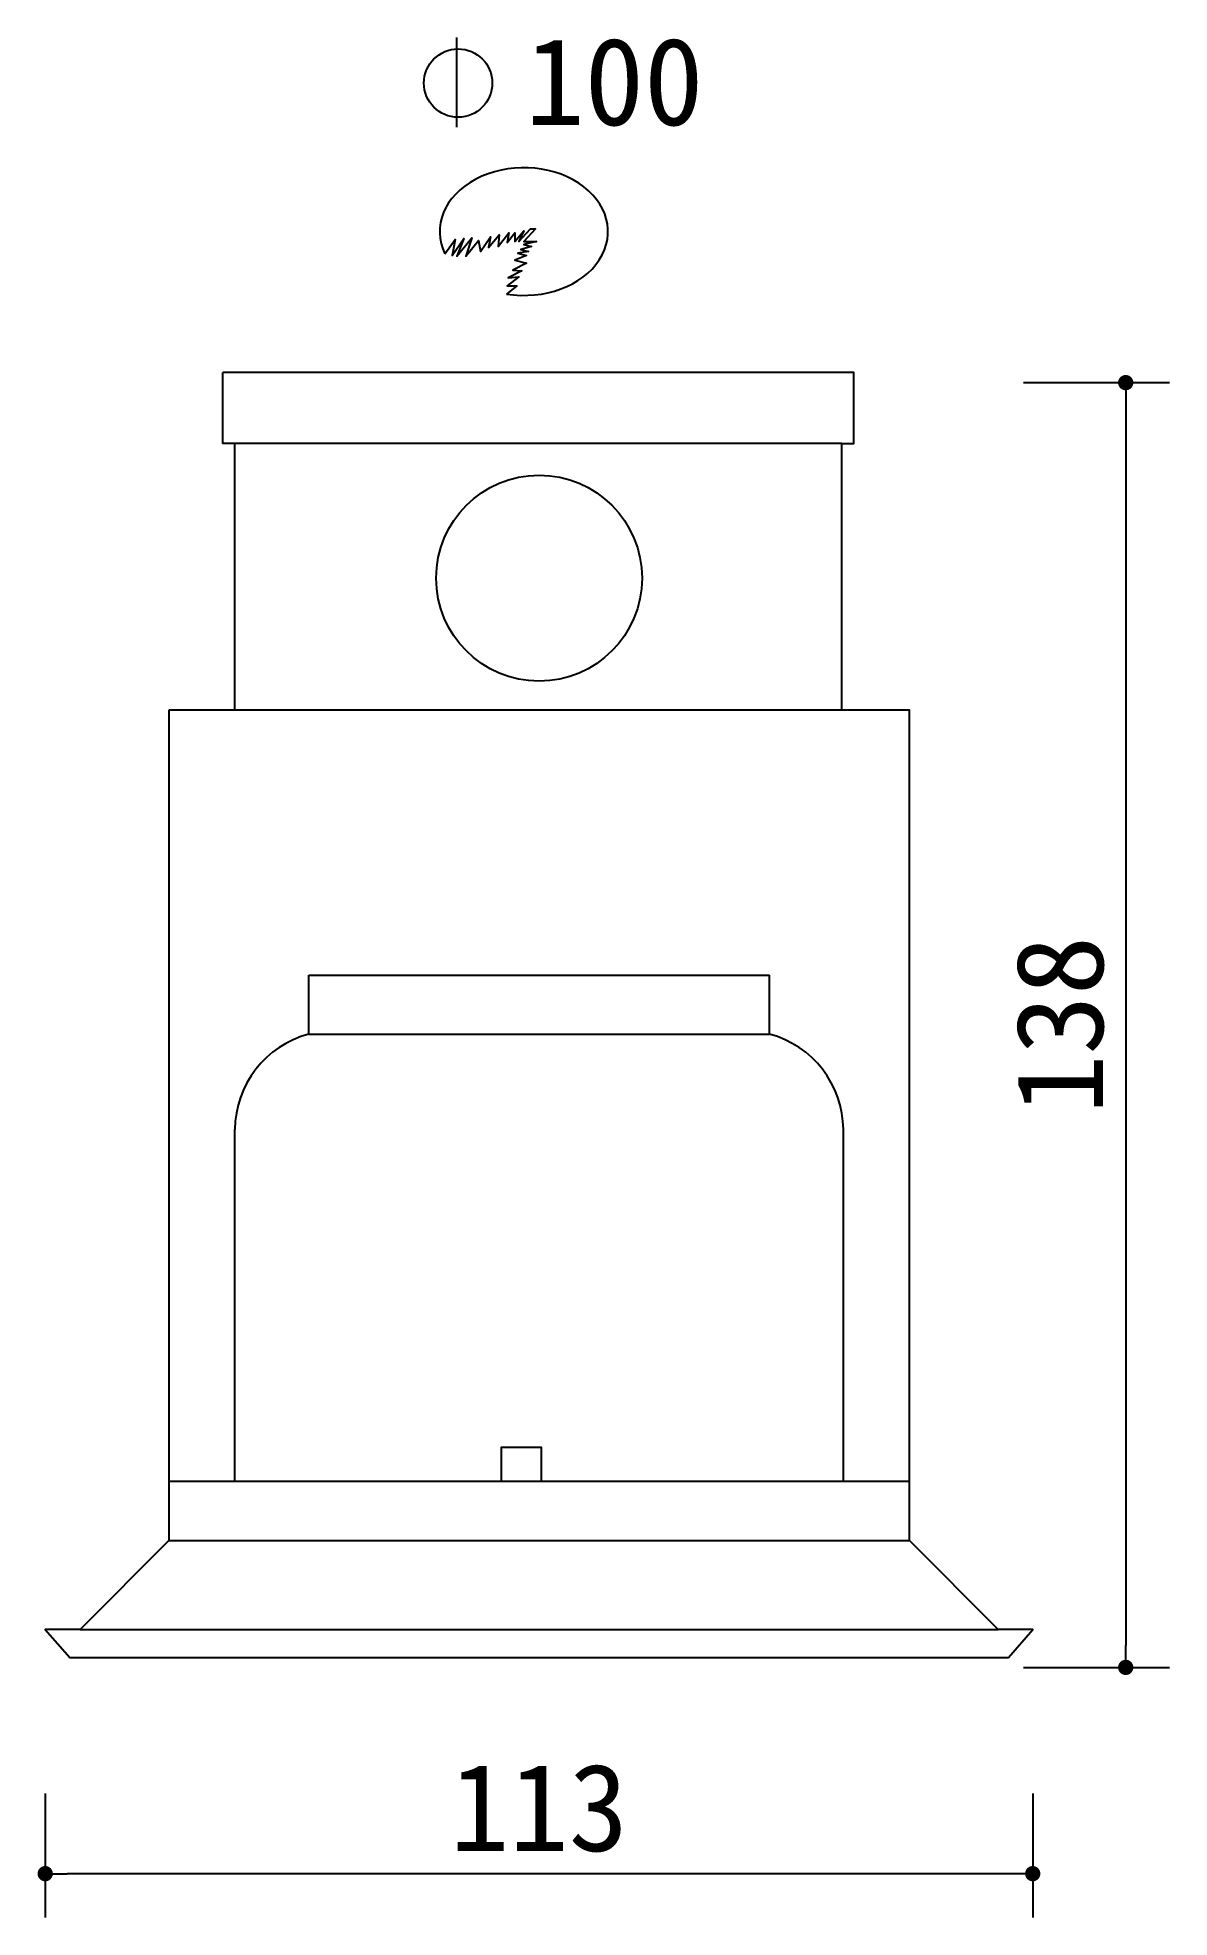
# Model space of a CAD drawing. Extents: x 592 to 721, y 1001 to 1216.
import ezdxf

# ---------------------------------------------------------------- set-up
doc = ezdxf.new("R2010")
doc.units = 0
doc.header["$MEASUREMENT"] = 0
doc.layers.get('0').update_dxf_attribs({"linetype": 'CONTINUOUS'})
doc.layers.get('DEFPOINTS').update_dxf_attribs({"linetype": 'CONTINUOUS'})
for name, color, linetype in [('3', 3, 'CONTINUOUS'), ('4', 4, 'CONTINUOUS'), ('7', 7, 'CONTINUOUS'), ('DIM', 3, 'CONTINUOUS'), ('TEXT', 3, 'CONTINUOUS')]:
    doc.layers.add(name, color=color, linetype=linetype)
doc.styles.add('HZ', font='')
doc.styles.get("Standard").update_dxf_attribs({"font": 'txt.shx', "bigfont": 'bigfont.shx'})
doc.styles.get('HZ').set_extended_font_data('仿宋_GB2312')
doc.dimstyles.get("Standard").update_dxf_attribs({"dimtxt": 0.18, "dimasz": 0.18, "dimexe": 0.18, "dimexo": 0.0625, "dimgap": 0.09, "dimtad": 0, "dimtih": 1, "dimtoh": 1, "dimdec": 4, "dimzin": 0, "dimtxsty": 'STANDARD', "dimcen": 0.09, "dimazin": 3, "dimtfac": 1, "dimtdec": 4, "dimtofl": 0, "dimtmove": 0, "dimatfit": 3, "dimtolj": 1, "dimtzin": 0})

# ---------------------------------------------------------------- blocks, each defined once
blk = doc.blocks.new('_DOT')
at = {"color": 0, "linetype": 'BYBLOCK'}
blk.add_line((-0.35, 0), (-1, 0), dxfattribs=at)
at = {"color": 0, "linetype": 'BYBLOCK', "const_width": 0.35}
blk.add_lwpolyline([(-0.175, 0, 1), (0.175, 0, 1)], format="xyb", close=True, dxfattribs=at)
blk = doc.blocks.new('*D4')
at = {"linetype": 'BYBLOCK'}
for p, q in [((704.49, 1176.78), (721.19, 1176.78)), ((716.19, 1174.28), (716.19, 1032.35)), ((704.49, 1029.85), (721.19, 1029.85))]:
    blk.add_line(p, q, dxfattribs=at)
at = {"layer": 'DEFPOINTS', "color": 0, "linetype": 'BYBLOCK'}
for p in [(699.49, 1176.78), (699.49, 1029.85), (716.19, 1029.85)]:
    blk.add_point(p, dxfattribs=at)
at = {"linetype": 'BYBLOCK', "xscale": 2.5, "yscale": 2.5, "zscale": 2.5}
for p, rotation in [((716.19, 1176.78), 90), ((716.19, 1029.85), 270)]:
    blk.add_blockref('_DOT', p, dxfattribs=dict(at, rotation=rotation))
at = {"linetype": 'BYBLOCK', "insert": (708.69, 1103.32), "char_height": 10, "attachment_point": 5, "rotation": 90, "style": 'HZ'}
blk.add_mtext('\\A1;138', dxfattribs=at)
blk = doc.blocks.new('*D3')
at = {"linetype": 'BYBLOCK'}
for p, q in [((592.55, 1015.44), (592.55, 1001.26)), ((705.55, 1015.44), (705.55, 1001.26)), ((703.05, 1006.26), (595.05, 1006.26))]:
    blk.add_line(p, q, dxfattribs=at)
at = {"layer": 'DEFPOINTS', "color": 0, "linetype": 'BYBLOCK'}
for p in [(592.55, 1020.44), (705.55, 1020.44), (592.55, 1006.26)]:
    blk.add_point(p, dxfattribs=at)
at = {"linetype": 'BYBLOCK', "xscale": 2.5, "yscale": 2.5, "zscale": 2.5, "rotation": 180}
blk.add_blockref('_DOT', (592.55, 1006.26), dxfattribs=at)
at = {"linetype": 'BYBLOCK', "xscale": 2.5, "yscale": 2.5, "zscale": 2.5}
blk.add_blockref('_DOT', (705.55, 1006.26), dxfattribs=at)
at = {"linetype": 'BYBLOCK', "insert": (649.05, 1013.76), "char_height": 10, "attachment_point": 5, "style": 'HZ'}
blk.add_mtext('\\A1;113', dxfattribs=at)

msp = doc.modelspace()

# ---------------------------------------------------------------- linework, layer by layer
at = {"layer": '3'}
for p, q in [((639.62, 1216.24), (639.62, 1206)), ((683.72, 1169.83), (614.26, 1169.83)), ((683.72, 1139.32), (614.26, 1139.32)), ((622.72, 1109), (675.42, 1109)), ((622.72, 1102.27), (622.72, 1109)), ((675.42, 1102.27), (675.42, 1109)), ((622.72, 1102.27), (675.42, 1102.27)), ((614.26, 1051.14), (614.26, 1091.35)), ((683.88, 1051.14), (683.88, 1091.35)), ((606.68, 1051.14), (691.45, 1051.14)), ((606.68, 1044.37), (691.45, 1044.37))]:
    msp.add_line(p, q, dxfattribs=at)
for points in [[(638.29, 1191.51), (639.45, 1193.14), (639.11, 1191.34), (640.46, 1193.25), (639.67, 1191.23), (641.36, 1193.36), (640.68, 1191.23), (642.14, 1193.03), (642.37, 1191.79), (643.49, 1193.47), (643.26, 1192.24), (644.5, 1193.7), (644.39, 1192.35), (645.62, 1193.92), (645.4, 1192.8), (646.29, 1193.92), (646.29, 1192.91), (647.3, 1194.15), (646.74, 1192.91), (648.09, 1194.37), (648.65, 1194.37), (647.3, 1192.91), (648.76, 1192.91), (647.3, 1192.58), (648.2, 1192.35), (646.97, 1192.02), (647.87, 1191.79), (646.63, 1191.57), (647.64, 1191.34), (646.29, 1190.78), (647.64, 1190.45), (646.07, 1189.66), (647.08, 1189.55), (645.51, 1188.76), (646.74, 1188.88), (645.4, 1187.87), (646.52, 1187.87), (645.34, 1186.91)], [(683.72, 1169.83), (645.99, 1169.83), (614.34, 1169.83)]]:
    msp.add_lwpolyline(points, dxfattribs=at)
msp.add_lwpolyline([(644.72, 1051.14), (649.35, 1051.14), (649.35, 1054.99), (644.72, 1054.99)], close=True, dxfattribs=at)
for centre, radius in [((639.8, 1211.04), 3.91), ((649.07, 1154.42), 11.78)]:
    msp.add_circle(centre, radius, dxfattribs=at)
for centre, start, end in [((625.6, 1091.3), 104.6922, 179.7378), ((672.54, 1091.3), 0.2622, 75.3078)]:
    msp.add_arc(centre, 11.34, start, end, dxfattribs=at)
msp.add_ellipse((647.32, 1194.06), major_axis=(9.63, 0), ratio=0.758153, start_param=4.506112, end_param=9.781472, dxfattribs=at)
at = {"layer": '4'}
for p, q in [((612.82, 1177.94), (612.82, 1169.83)), ((614.26, 1169.83), (612.82, 1169.83)), ((614.26, 1139.32), (614.26, 1169.83)), ((614.26, 1139.32), (606.68, 1139.32))]:
    msp.add_line(p, q, dxfattribs=at)
msp.add_lwpolyline([(606.68, 1139.32), (606.68, 1044.37), (596.54, 1034.2), (592.55, 1034.2), (595.37, 1030.99), (702.77, 1031), (705.55, 1034.2), (701.6, 1034.2), (691.45, 1044.37), (691.45, 1139.32), (683.72, 1139.32), (683.72, 1169.83), (685.07, 1169.83), (685.07, 1177.94), (612.87, 1177.94)], dxfattribs=at)
at = {"layer": '7'}
msp.add_line((596.54, 1034.2), (701.6, 1034.2), dxfattribs=at)

# ---------------------------------------------------------------- texts
at = {"layer": 'TEXT', "style": 'HZ'}
msp.add_text('100', height=10, dxfattribs=at).set_placement((647.47, 1206.23))

# ---------------------------------------------------------------- dimensions: what is measured, and where the dimension line sits
at = {"layer": 'DIM'}
dim = msp.add_linear_dim(base=(716.19, 1029.85), p1=(699.49, 1176.78), p2=(699.49, 1029.85), angle=90, text='138', dimstyle='STANDARD', override={"dimscale": 5, "dimtxt": 2, "dimasz": 0.5, "dimexe": 1, "dimexo": 1, "dimgap": 0.5, "dimtad": 1, "dimtih": 0, "dimtoh": 0, "dimdec": 0, "dimtxsty": 'HZ', "dimblk1": 'DOT', "dimblk2": 'DOT', "dimsah": 1, "dimcen": 0, "dimclrd": 256, "dimclre": 256, "dimclrt": 256, "dimtfac": 0.5, "dimtdec": 0, "dimtofl": 1}, dxfattribs=at)
dim.commit()
dim.dimension.update_dxf_attribs({"geometry": '*D4', "text_midpoint": (708.69, 1103.32)})
dim = msp.add_linear_dim(base=(592.55, 1006.26), p1=(705.55, 1020.44), p2=(592.55, 1020.44), text='113', dimstyle='STANDARD', override={"dimscale": 5, "dimtxt": 2, "dimasz": 0.5, "dimexe": 1, "dimexo": 1, "dimgap": 0.5, "dimtad": 1, "dimtih": 0, "dimtoh": 0, "dimdec": 0, "dimtxsty": 'HZ', "dimblk1": 'DOT', "dimblk2": 'DOT', "dimsah": 1, "dimcen": 0, "dimclrd": 256, "dimclre": 256, "dimclrt": 256, "dimtfac": 0.5, "dimtdec": 0, "dimtofl": 1}, dxfattribs=at)
dim.commit()
dim.dimension.update_dxf_attribs({"geometry": '*D3', "text_midpoint": (649.05, 1013.76)})

doc.saveas('drawing.dxf')
